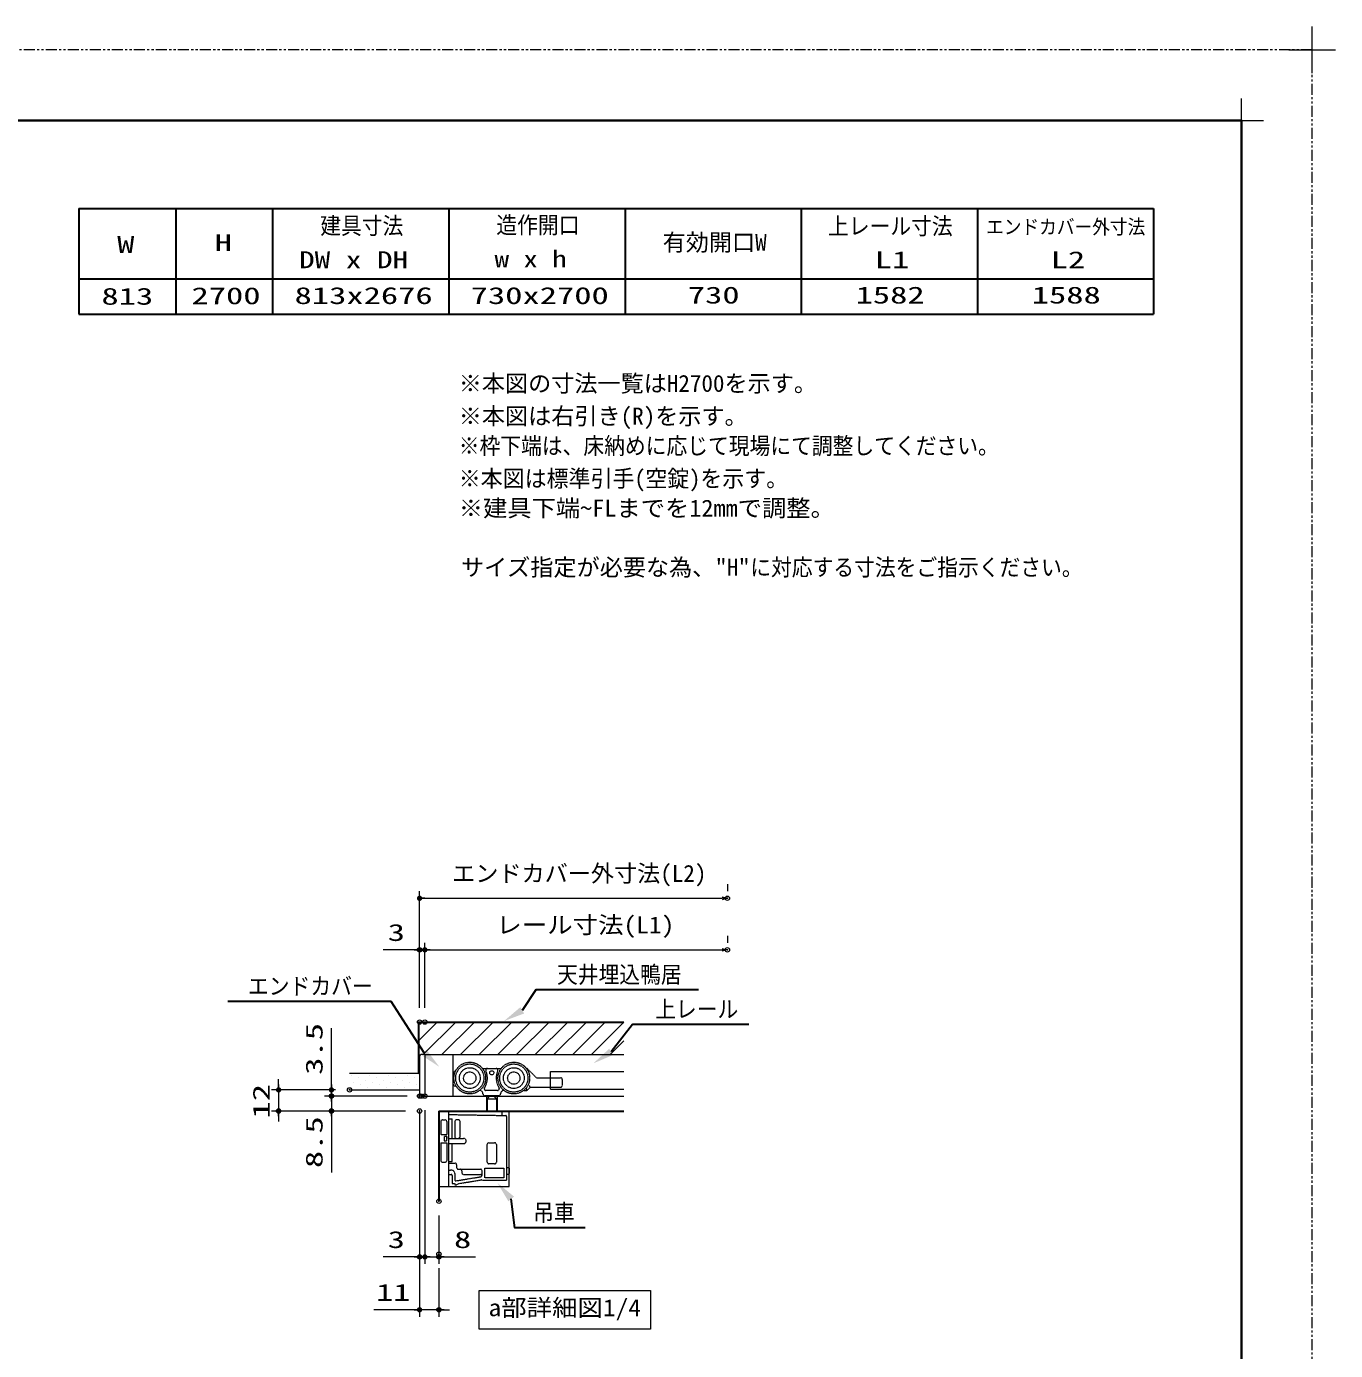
# Model space of a CAD drawing. Units: millimetres, scale not verified. Extents: x -1306 to 1306, y -607 to 607.
# Drawn here: x -343 to 400, y -144 to 607 of the extents above; entities that cross this region are included whole.
import ezdxf
from ezdxf.enums import TextEntityAlignment as Align

# ---------------------------------------------------------------- set-up
doc = ezdxf.new("R2010")
doc.units = ezdxf.units.MM
doc.header["$LTSCALE"] = 5
doc.header["$PDMODE"] = 32
doc.header["$PDSIZE"] = 2.5
doc.linetypes.add('USER1', pattern=[2.5, 1.25, -0.25, 0.25, -0.25, 0.25, -0.25])
doc.linetypes.add('USER2', pattern=[0.375, 0.25, -0.125])
for name, color, linetype, lineweight in [('0-1_線(黄)', 2, 'Continuous', 15), ('0-3_陰線', 4, 'USER1', 9), ('0-B_点線(水)', 4, 'USER2', 9), ('0-D_線(白)', 7, 'Continuous', 30), ('1-0_線(水)', 4, 'Continuous', 9), ('1-1_寸法線', 3, 'Continuous', 13), ('1-2_ハッチング', 6, 'Continuous', 9), ('1-4_DEFPOINTS', 7, 'Continuous', 5), ('1-5_0', 3, 'Continuous', 25), ('1-7_図面枠', 7, 'Continuous', 35), ('1-8_一般', 7, 'Continuous', 5)]:
    doc.layers.add(name, color=color, linetype=linetype, lineweight=lineweight)
doc.styles.add('ＭＳ ゴシック', font='')
doc.styles.get('ＭＳ ゴシック').set_extended_font_data('MS Gothic')

# ---------------------------------------------------------------- blocks, each defined once
blk = doc.blocks.new('HRyoko')
at = {"layer": '0-B_点線(水)'}
for p, q in [((371.67, 1205.86), (380.63, 1214.82)), ((371.67, 1174.29), (371.67, 1205.86)), ((454.79, 1219.29), (508.55, 1219.29)), ((579.79, 1219.29), (581.67, 1219.29)), ((581.67, 1219.29), (608.17, 1192.79)), ((376.67, 1169.29), (380.21, 1169.29)), ((581.67, 1156.79), (590.67, 1165.79)), ((590.67, 1165.79), (676.67, 1165.79)), ((608.17, 1192.79), (676.67, 1192.79)), ((681.67, 1187.79), (681.67, 1170.79)), ((501.67, 1141.79), (461.67, 1141.79)), ((498.07, 1156.79), (465.27, 1156.79)), ((466.67, 1141.79), (466.67, 1098.24)), ((466.67, 1141.79), (496.67, 1141.79)), ((468.68, 1132.79), (494.66, 1132.79)), ((468.68, 1132.79), (468.68, 1098.24)), ((494.66, 1132.79), (494.66, 1098.24)), ((496.67, 1141.79), (496.67, 1098.24)), ((572.45, 1156.79), (581.67, 1156.79)), ((331.67, 1098.24), (510.17, 1098.24)), ((331.67, 1098.24), (331.67, 884.24)), ((359.17, 1098.24), (359.17, 884.24)), ((510.17, 1098.24), (510.17, 1085.72)), ((336.67, 1068.24), (336.67, 1030.74)), ((341.67, 1073.24), (349.17, 1073.24)), ((354.17, 1068.24), (354.17, 1030.74)), ((359.17, 1088.36), (521.21, 1085.53)), ((359.17, 1075.74), (369.17, 1075.74)), ((369.17, 1020.74), (369.17, 1075.74)), ((376.67, 1068.24), (376.67, 1025.74)), ((386.67, 1073.24), (381.67, 1073.24)), ((391.67, 1025.74), (391.67, 1068.24)), ((523.67, 1083.03), (523.67, 900.74)), ((354.17, 1030.74), (336.67, 1030.74)), ((354.17, 1025.74), (346.67, 1025.74)), ((346.67, 1025.74), (346.67, 1013.24)), ((354.17, 1025.74), (354.17, 1020.74)), ((359.17, 1020.74), (401.67, 1020.74)), ((381.67, 1020.74), (386.67, 1020.74)), ((336.67, 1008.24), (336.67, 958.24)), ((336.67, 1008.24), (354.17, 1008.24)), ((354.17, 1008.24), (354.17, 958.24)), ((359.17, 1005.74), (401.67, 1005.74)), ((369.17, 954.74), (369.17, 1005.74)), ((468.67, 953.24), (468.67, 1003.24)), ((473.67, 1008.24), (489.67, 1008.24)), ((494.67, 1003.24), (494.67, 953.24)), ((341.67, 953.24), (349.17, 953.24)), ((359.17, 954.74), (369.17, 954.74)), ((359.17, 950.74), (376.67, 950.74)), ((381.67, 945.74), (381.67, 938.24)), ((489.67, 948.24), (473.67, 948.24)), ((359.17, 929.33), (364.5, 930.52)), ((359.17, 918.24), (366.67, 918.24)), ((369.17, 915.74), (369.17, 892.74)), ((376.67, 920.75), (376.67, 902.58)), ((379.57, 900.12), (449.98, 911.67)), ((386.67, 933.24), (449.17, 933.24)), ((386.67, 933.24), (391.67, 933.24)), ((391.67, 892.98), (452.12, 902.9)), ((396.67, 928.24), (396.67, 923.24)), ((401.67, 918.24), (449.17, 918.24)), ((401.67, 918.24), (449.17, 918.24)), ((454.17, 916.6), (454.17, 928.24)), ((523.67, 938.24), (528.67, 938.24)), ((528.67, 918.24), (523.67, 918.24)), ((531.17, 935.74), (531.17, 920.74)), ((331.67, 884.24), (359.17, 884.24)), ((391.67, 892.98), (381.67, 889.24)), ((523.67, 900.74), (456.67, 900.74))]:
    blk.add_line(p, q, dxfattribs=at)
for points in [[(581.67, 1219.29), (581.63, 1219.19), (581.51, 1218.91), (581.32, 1218.45), (581.06, 1217.82), (580.99, 1217.65)], [(590.67, 1165.79), (590.63, 1165.88), (590.51, 1166.17), (590.32, 1166.63), (590.06, 1167.25), (589.75, 1168.01), (589.39, 1168.87), (589, 1169.81), (588.6, 1170.79)], [(581.67, 1156.79), (581.64, 1156.86), (581.54, 1157.09), (581.39, 1157.46), (581.18, 1157.96), (580.93, 1158.57), (580.63, 1159.29), (580.31, 1160.08), (579.96, 1160.92), (579.6, 1161.79)], [(346.67, 1013.24), (354.17, 1013.24), (354.17, 1025.74)], [(369.17, 892.74), (376.67, 892.74), (376.67, 889.24), (381.67, 889.24)]]:
    blk.add_lwpolyline(points, dxfattribs=at)
blk.add_lwpolyline([(461.67, 908.24), (461.67, 935.74), (516.17, 935.74), (516.17, 908.24)], close=True, dxfattribs=at)
for centre, radius in [((419.17, 1191.79), 45), ((419.17, 1191.79), 40), ((419.17, 1191.79), 29.5), ((419.17, 1191.79), 17.5), ((544.17, 1191.79), 45), ((544.17, 1191.79), 40), ((544.17, 1191.79), 29.5), ((544.17, 1191.79), 17.5)]:
    blk.add_circle(centre, radius, dxfattribs=at)
at = {"layer": '0-B_点線(水)', "lineweight": 15}
blk.add_circle((481.67, 1206.79), 5.88, dxfattribs=at)
at = {"layer": '0-B_点線(水)'}
for centre, radius, start, end in [((419.17, 1191.79), 50, 326.94447, 24.14778), ((469.36, 1214.29), 5, 90, 204.14807), ((493.98, 1214.29), 5, 335.85193, 90), ((544.17, 1191.79), 50, 155.85222, 213.05553), ((376.67, 1174.29), 5, 180, 270), ((676.67, 1187.79), 5, 0, 90), ((676.67, 1170.79), 5, 270, 0), ((446.67, 1146.79), 10, 0, 85.7017), ((461.67, 1146.79), 5, 180, 270), ((465.27, 1161.79), 5, 146.94082, 270), ((481.67, 1125.29), 15, 30, 150), ((498.07, 1161.79), 5, 270, 33.05918), ((501.67, 1146.79), 5, 270, 0), ((516.67, 1146.79), 10, 94.2983, 180), ((341.67, 1068.24), 5, 90, 180), ((349.17, 1068.24), 5, 0, 90), ((381.67, 1068.24), 5, 90, 180), ((386.67, 1068.24), 5, 0, 90), ((521.17, 1083.03), 2.5, 0, 89), ((381.67, 1025.74), 5, 180, 270), ((386.67, 1025.74), 5, 270, 0), ((401.67, 1013.24), 7.5, 270, 90), ((473.67, 1003.24), 5, 90, 180), ((489.67, 1003.24), 5, 0, 90), ((341.67, 958.24), 5, 180, 270), ((349.17, 958.24), 5, 270, 0), ((376.67, 945.74), 5, 0, 90), ((473.67, 953.24), 5, 180, 270), ((489.67, 953.24), 5, 270, 0), ((366.67, 920.75), 10, 0, 102.5), ((366.67, 915.74), 2.5, 0, 90), ((379.17, 902.58), 2.5, 180, 279.32), ((386.67, 938.24), 5, 180, 270), ((391.67, 928.24), 5, 0, 90), ((401.67, 923.24), 5, 180, 270), ((449.17, 928.24), 5, 0, 90), ((449.17, 913.24), 5, 19.67418, 90), ((449.17, 916.6), 5, 279.32, 0), ((452.53, 900.44), 2.5, 34.0931, 99.32), ((456.67, 903.24), 2.5, 214.0931, 270), ((528.67, 935.74), 2.5, 0, 90), ((528.67, 920.74), 2.5, 270, 0)]:
    blk.add_arc(centre, radius, start, end, dxfattribs=at)
blk = doc.blocks.new('_DOT')
at = {"layer": '1-5_0'}
blk.add_line((-2.5, 0), (-5, 0), dxfattribs=at)
for points in [[(0, 0), (-2.5, 0), (-2.48, 0.313)], [(0, 0), (-2.48, -0.313), (-2.5, 0)], [(0, 0), (-2.48, 0.313), (-2.421, 0.622)], [(0, 0), (-2.421, -0.622), (-2.48, -0.313)], [(0, 0), (-2.421, 0.622), (-2.324, 0.92)], [(0, 0), (-2.324, -0.92), (-2.421, -0.622)], [(0, 0), (-2.324, 0.92), (-2.191, 1.204)], [(0, 0), (-2.191, -1.204), (-2.324, -0.92)], [(0, 0), (-2.191, 1.204), (-2.023, 1.469)], [(0, 0), (-2.023, -1.469), (-2.191, -1.204)], [(0, 0), (-2.023, 1.469), (-1.822, 1.711)], [(0, 0), (-1.822, -1.711), (-2.023, -1.469)], [(0, 0), (-1.822, 1.711), (-1.594, 1.926)], [(0, 0), (-1.594, -1.926), (-1.822, -1.711)], [(0, 0), (-1.594, 1.926), (-1.34, 2.111)], [(0, 0), (-1.34, -2.111), (-1.594, -1.926)], [(0, 0), (-1.34, 2.111), (-1.064, 2.262)], [(0, 0), (-1.064, -2.262), (-1.34, -2.111)], [(0, 0), (-1.064, 2.262), (-0.773, 2.378)], [(0, 0), (-0.773, -2.378), (-1.064, -2.262)], [(0, 0), (-0.773, 2.378), (-0.468, 2.456)], [(0, 0), (-0.468, -2.456), (-0.773, -2.378)], [(0, 0), (-0.468, 2.456), (-0.157, 2.495)], [(0, 0), (-0.157, -2.495), (-0.468, -2.456)], [(0, 0), (-0.157, 2.495), (0.157, 2.495)], [(0, 0), (0.157, -2.495), (-0.157, -2.495)], [(0, 0), (0.157, 2.495), (0.468, 2.456)], [(0, 0), (0.468, 2.456), (0.773, 2.378)], [(0, 0), (0.773, 2.378), (1.064, 2.262)], [(0, 0), (1.064, 2.262), (1.34, 2.111)], [(0, 0), (1.34, 2.111), (1.594, 1.926)], [(0, 0), (1.594, 1.926), (1.822, 1.711)], [(0, 0), (1.822, 1.711), (2.023, 1.469)], [(0, 0), (2.023, 1.469), (2.191, 1.204)], [(0, 0), (2.191, 1.204), (2.324, 0.92)], [(0, 0), (2.324, 0.92), (2.421, 0.622)], [(0, 0), (2.421, 0.622), (2.48, 0.313)], [(0, 0), (2.48, 0.313), (2.5, 0)], [(0, 0), (0.468, -2.456), (0.157, -2.495)], [(0, 0), (0.773, -2.378), (0.468, -2.456)], [(0, 0), (1.064, -2.262), (0.773, -2.378)], [(0, 0), (1.34, -2.111), (1.064, -2.262)], [(0, 0), (1.594, -1.926), (1.34, -2.111)], [(0, 0), (1.822, -1.711), (1.594, -1.926)], [(0, 0), (2.023, -1.469), (1.822, -1.711)], [(0, 0), (2.191, -1.204), (2.023, -1.469)], [(0, 0), (2.324, -0.92), (2.191, -1.204)], [(0, 0), (2.421, -0.622), (2.324, -0.92)], [(0, 0), (2.48, -0.313), (2.421, -0.622)], [(0, 0), (2.5, 0), (2.48, -0.313)]]:
    blk.add_solid(points, dxfattribs=at)
blk = doc.blocks.new('_Open30')
at = {"layer": '1-5_0', "lineweight": 13}
blk.add_line((0, 0), (-5, 0), dxfattribs=at)
blk.add_lwpolyline([(-5, 1.34), (0, 0), (-5, -1.34)], dxfattribs=at)
blk = doc.blocks.new('グループ-13-1')
at = {"layer": '1-8_一般'}
for p, q in [((62041.6, -14029.5), (62041.6, -13365.5)), ((61709.6, -13697.5), (62373.6, -13697.5))]:
    blk.add_line(p, q, dxfattribs=at)

msp = doc.modelspace()

# ---------------------------------------------------------------- linework, layer by layer
at = {"layer": '0-1_線(黄)'}
for p, q in [((-119.581, 22.734), (-119.581, 1.235)), ((-116.581, 23.734), (-118.581, 23.734)), ((-116.581, 23.734), (-3.628, 23.734)), ((-159.311, 13.235), (-120.081, 13.235)), ((-159.311, 3.735), (-119.581, 3.735)), ((-116.581, 0.235), (-118.581, 0.235)), ((-116.581, 0.235), (-3.628, 0.235))]:
    msp.add_line(p, q, dxfattribs=at)
msp.add_lwpolyline([(-85.717, -110.209), (11.53, -110.209), (11.53, -132.044), (-85.717, -132.044)], close=True, dxfattribs=at)
for centre, start, end in [((-118.581, 22.734), 90, 180), ((-118.581, 1.235), 180, 270)]:
    msp.add_arc(centre, 1, start, end, dxfattribs=at)
at = {"layer": '0-3_陰線'}
for p, q in [((387.036, 594), (-1292.964, 594)), ((387.036, -594), (387.036, 594))]:
    msp.add_line(p, q, dxfattribs=at)
at = {"layer": '0-D_線(白)'}
for p, q in [((-312.964, 504), (-312.964, 444)), ((-312.964, 504), (297.036, 504)), ((-257.964, 504), (-257.964, 444)), ((-202.964, 504), (-202.964, 444)), ((-102.964, 504), (-102.964, 444)), ((-2.964, 504), (-2.964, 444)), ((97.036, 504), (97.036, 444)), ((197.036, 504), (197.036, 444)), ((297.036, 504), (297.036, 444)), ((-312.964, 464), (297.036, 464)), ((-312.964, 444), (297.036, 444)), ((-120.081, 13.235), (-119.581, 13.235)), ((-108.581, -8.265), (-108.581, -59.483)), ((-108.581, -8.265), (-3.628, -8.265))]:
    msp.add_line(p, q, dxfattribs=at)
for points in [[(38.815, 60.515), (-53.544, 60.515), (-61.305, 48.882)], [(-228.325, 54.02), (-135.966, 54.02), (-117.123, 25.026)], [(-120.081, 13.235), (-120.081, 42.234), (-3.628, 42.234)], [(67.394, 40.927), (1.281, 40.927), (-10.813, 25.332)], [(-25.562, -74.65), (-65.427, -74.65), (-67.562, -58.173)]]:
    msp.add_lwpolyline(points, dxfattribs=at)
for points in [[(-71.647, 42.795), (-62.363, 50.678), (-60.248, 47.087)], [(-108.379, 16.807), (-118.55, 23.508), (-115.695, 26.544)], [(-20.887, 18.811), (-11.946, 27.081), (-9.681, 23.582)], [(-75.376, -49.065), (-65.981, -56.816), (-69.144, -59.529)]]:
    msp.add_solid(points, dxfattribs=at)
at = {"layer": '1-0_線(水)'}
for p, q in [((-116.581, 23.734), (-116.581, 0.235)), ((-100.581, 0.235), (-100.581, 23.734)), ((-45.282, 14.235), (-3.628, 14.235)), ((-45.282, 4.235), (-45.282, 14.235)), ((-45.282, 4.235), (-3.628, 4.235))]:
    msp.add_line(p, q, dxfattribs=at)
msp.add_lwpolyline([(-108.581, -51.064), (-68.682, -51.064), (-68.682, -8.265)], dxfattribs=at)
at = {"layer": '1-1_寸法線'}
for p, q in [((55.148, 120.484), (55.148, 116.484)), ((-119.581, 50.234), (-119.581, 116.484)), ((-116.581, 112.484), (52.148, 112.484)), ((55.148, 91.234), (55.148, 87.234)), ((-122.581, 83.234), (-140.247, 83.234)), ((-119.581, 50.234), (-119.581, 87.234)), ((-116.581, 83.234), (-119.581, 83.234)), ((-116.581, 50.234), (-116.581, 87.234)), ((-116.581, 50.234), (-116.581, 87.234)), ((-113.581, 83.234), (52.148, 83.234)), ((-113.581, 83.234), (-110.581, 83.234)), ((-169.581, 6.735), (-169.581, 38.687)), ((-199.581, 6.735), (-199.581, 9.735)), ((-167.311, 3.735), (-203.581, 3.735)), ((-199.581, 3.735), (-199.581, -8.265)), ((-167.311, 3.735), (-173.581, 3.735)), ((-126.581, 0.235), (-173.581, 0.235)), ((-126.581, 0.235), (-173.581, 0.235)), ((-169.581, 3.235), (-169.581, 6.235)), ((-169.581, 0.235), (-169.581, 3.735)), ((-169.581, 0.235), (-169.581, -8.265)), ((-169.581, -2.765), (-169.581, -5.765)), ((-127.581, -8.265), (-203.581, -8.265)), ((-199.581, -11.265), (-199.581, -14.265)), ((-127.581, -8.265), (-173.581, -8.265)), ((-169.581, -11.265), (-169.581, -43.218)), ((-119.581, -7.794), (-119.581, -95.064)), ((-119.581, -7.794), (-119.581, -125.064)), ((-116.581, -7.765), (-116.581, -95.064)), ((-116.581, -7.765), (-116.581, -95.064)), ((-108.581, -67.483), (-108.581, -95.064)), ((-122.581, -91.064), (-140.247, -91.064)), ((-119.581, -91.064), (-122.581, -91.064)), ((-116.581, -91.064), (-119.581, -91.064)), ((-116.581, -91.064), (-108.581, -91.064)), ((-113.581, -91.064), (-110.581, -91.064)), ((-108.581, -97.483), (-108.581, -125.064)), ((-105.581, -91.064), (-87.914, -91.064)), ((-122.581, -121.064), (-145.486, -121.064)), ((-108.581, -121.064), (-119.581, -121.064)), ((-105.581, -121.064), (-102.581, -121.064))]:
    msp.add_line(p, q, dxfattribs=at)
at = {"layer": '1-2_ハッチング'}
for p, q in [((-120.081, 31.785), (-109.632, 42.234)), ((-117.525, 23.734), (-99.025, 42.234)), ((-106.918, 23.734), (-88.419, 42.234)), ((-96.312, 23.734), (-77.812, 42.234)), ((-85.705, 23.734), (-67.205, 42.234)), ((-75.098, 23.734), (-56.599, 42.234)), ((-64.492, 23.734), (-45.992, 42.234)), ((-53.885, 23.734), (-35.386, 42.234)), ((-43.279, 23.734), (-24.779, 42.234)), ((-32.672, 23.734), (-14.172, 42.234)), ((-22.065, 23.734), (-3.628, 42.172)), ((-11.459, 23.734), (-3.628, 31.566)), ((-158.409, 11.861), (-158.359, 11.861)), ((-157.083, 7.884), (-157.033, 7.884)), ((-154.432, 10.535), (-154.382, 10.535)), ((-151.78, 13.187), (-151.73, 13.187)), ((-150.454, 9.209), (-150.404, 9.209)), ((-147.803, 11.861), (-147.753, 11.861)), ((-146.477, 7.884), (-146.427, 7.884)), ((-143.825, 10.535), (-143.775, 10.535)), ((-141.173, 13.187), (-141.123, 13.187)), ((-139.848, 9.209), (-139.798, 9.209)), ((-137.196, 11.861), (-137.146, 11.861)), ((-135.87, 7.884), (-135.82, 7.884)), ((-133.218, 10.535), (-133.168, 10.535)), ((-130.567, 13.187), (-130.517, 13.187)), ((-129.241, 9.209), (-129.191, 9.209)), ((-126.589, 11.861), (-126.539, 11.861)), ((-125.264, 7.884), (-125.214, 7.884)), ((-122.612, 10.535), (-122.562, 10.535)), ((-119.96, 13.187), (-119.91, 13.187)), ((-155.758, 3.906), (-155.708, 3.906)), ((-153.106, 6.558), (-153.056, 6.558)), ((-149.128, 5.232), (-149.078, 5.232)), ((-145.151, 3.906), (-145.101, 3.906)), ((-142.499, 6.558), (-142.449, 6.558)), ((-138.522, 5.232), (-138.472, 5.232)), ((-134.544, 3.906), (-134.494, 3.906)), ((-131.893, 6.558), (-131.843, 6.558)), ((-127.915, 5.232), (-127.865, 5.232)), ((-123.938, 3.906), (-123.888, 3.906)), ((-121.286, 6.558), (-121.236, 6.558))]:
    msp.add_line(p, q, dxfattribs=at)
at = {"layer": '1-4_DEFPOINTS'}
for p, q in [((347.036, 541.55), (347.036, 566.45)), ((334.586, 554), (359.486, 554))]:
    msp.add_line(p, q, dxfattribs=at)
for p in [(55.148, 112.484), (-119.581, 83.234), (55.148, 83.234), (-119.581, 42.234), (-116.581, 42.234), (-169.581, 0.235), (-159.311, 3.735), (-119.581, 0.206), (-118.581, 0.235), (-116.581, 0.235), (-199.581, -8.265), (-169.581, -8.265), (-119.581, -8.265), (-108.581, -59.483), (-119.581, -91.064), (-108.581, -89.483), (-108.581, -91.064), (-108.581, -121.064)]:
    msp.add_point(p, dxfattribs=at)
at = {"layer": '1-7_図面枠'}
msp.add_lwpolyline([(-1252.964, -554), (347.036, -554), (347.036, 554), (-1252.964, 554)], close=True, dxfattribs=at)

# ---------------------------------------------------------------- block references
at = {"layer": '0-3_陰線', "xscale": 0.04, "yscale": 0.04}
msp.add_blockref('グループ-13-1', (-2094.629, 1141.9), dxfattribs=at)
at = {"layer": '1-0_線(水)', "xscale": 0.1999959, "yscale": 0.1999959}
msp.add_blockref('HRyoko', (-174.913, -227.908), dxfattribs=at)
at = {"layer": '1-1_寸法線', "xscale": 0.6, "yscale": 0.6}
for p, rotation in [((-119.581, 112.484), 180), ((-116.581, 83.234), 180), ((-116.581, 83.234), 180), ((-199.581, 3.735), 270), ((-169.581, 3.735), 270), ((-169.581, 0.235), 270), ((-169.581, 0.235), 90), ((-199.581, -8.265), 90), ((-169.581, -8.265), 90), ((-116.581, -91.064), 180), ((-108.581, -91.064), 180), ((-108.581, -121.064), 180)]:
    msp.add_blockref('_DOT', p, dxfattribs=dict(at, rotation=rotation))
for name, p in [('_Open30', (55.148, 112.484)), ('_DOT', (-119.581, 83.234)), ('_Open30', (55.148, 83.234)), ('_DOT', (-119.581, -91.064)), ('_DOT', (-116.581, -91.064)), ('_DOT', (-119.581, -121.064))]:
    msp.add_blockref(name, p, dxfattribs=at)

# ---------------------------------------------------------------- texts
at = {"layer": '0-1_線(黄)', "style": 'ＭＳ ゴシック'}
for s, height, width, p in [('建具寸法', 9.604, 0.9, (-175.965, 486.519)), ('造作開口', 9.604, 0.9, (-75.979, 486.873)), ('上レール寸法', 9.604, 0.9, (112.266, 486.326)), ('エンドカバー外寸法', 8.178, 0.9, (201.979, 487.047)), ('H', 9.604, 1.5, (-235.826, 476.887)), ('W', 9.604, 1.5, (-291.217, 475.906)), ('DW x DH', 9.621, 1.35, (-187.952, 467.19)), ('w x h', 9.621, 1.25, (-77.009, 467.615)), ('L1', 9.604, 1.5, (138.76, 467.19)), ('L2', 9.604, 1.5, (238.611, 467.19)), ('813', 9.604, 1.5, (-300.133, 446.481)), ('2700', 9.604, 1.5, (-249.024, 446.763)), ('813x2676', 9.604, 1.5, (-190.524, 446.865)), ('730x2700', 9.604, 1.5, (-90.574, 446.865)), ('730', 9.604, 1.5, (32.673, 447.157)), ('1582', 9.604, 1.5, (127.908, 447.157)), ('1588', 9.604, 1.5, (227.908, 447.157)), ('※枠下端は、床納めに応じて現場にて調整してください。', 9.604, 0.9, (-97.337, 361.608)), ('※本図は標準引手(空錠)を示す。', 9.621, 0.95, (-97.337, 343.037)), ('※建具下端~FLまでを12mmで調整。', 9.621, 1.05, (-97.337, 326.225)), ('に対応する寸法をご指示ください。', 9.604, 0.9, (68.124, 292.654)), ('a部詳細図1/4', 9.621, 1.1, (-80.435, -127.587))]:
    msp.add_text(s, height=height, dxfattribs=dict(at, width=width)).set_placement(p, align=Align.BOTTOM_LEFT)
for s, p in [('有効開口W', (18.421, 477.066)), ('※本図の寸法一覧はH2700を示す。', (-97.337, 397.028)), ('※本図は右引き(R)を示す。', (-97.337, 378.457)), ('サイズ指定が必要な為、"H"', (-96.068, 292.654))]:
    msp.add_text(s, height=9.621, dxfattribs=at).set_placement(p, align=Align.BOTTOM_LEFT)
at = {"layer": '1-1_寸法線', "style": 'ＭＳ ゴシック'}
msp.add_text('エンドカバー外寸法(L2)', height=9.621, dxfattribs=at).set_placement((-101.065, 118.919), align=Align.BOTTOM_LEFT)
for s, height, width, p in [('3', 9.604, 1.5, (-137.676, 85.384)), ('レール寸法(L1)', 9.621, 1.1, (-75.99, 89.669)), ('天井埋込鴨居', 9.604, 0.9, (-41.567, 61.529)), ('エンドカバー', 9.604, 0.9, (-216.948, 54.97)), ('上レール', 9.604, 0.9, (14.157, 41.876)), ('吊車', 9.604, 0.9, (-55.102, -73.619)), ('3', 9.604, 1.5, (-137.676, -88.915)), ('8', 9.604, 1.5, (-100.01, -88.915)), ('11', 9.604, 1.5, (-144.343, -118.915))]:
    msp.add_text(s, height=height, dxfattribs=dict(at, width=width)).set_placement(p, align=Align.BOTTOM_LEFT)
at = {"layer": '1-1_寸法線', "style": 'ＭＳ ゴシック', "width": 1.5}
for s, p in [('3.5', (-171.73, 12.306)), ('12', (-201.73, -12.503)), ('8.5', (-171.73, -40.646))]:
    msp.add_text(s, height=9.604, rotation=90, dxfattribs=at).set_placement(p, align=Align.BOTTOM_LEFT)

doc.saveas('drawing.dxf')
